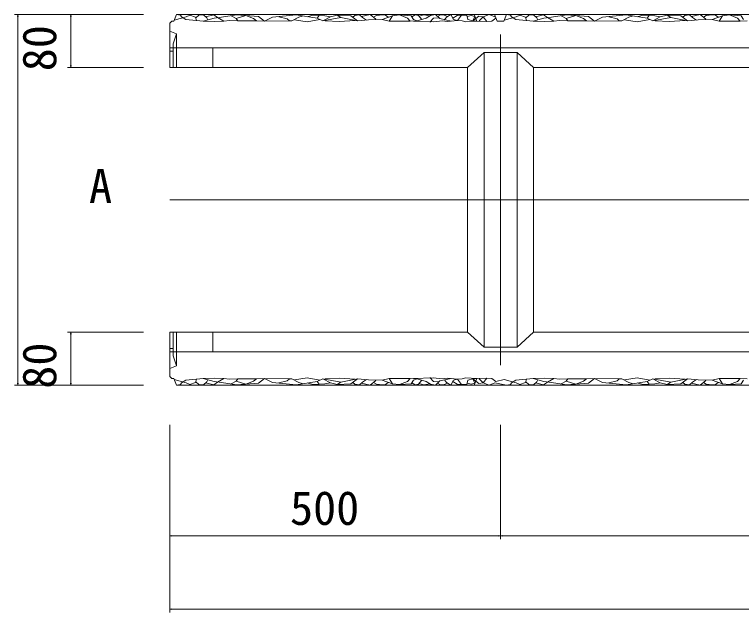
# Model space of a CAD drawing. Units: millimetres on the paper. Extents: x -5 to 836, y 1 to 595.
# Drawn here: x 82.3 to 137.3, y 470.2 to 515.4 of the extents above; entities that cross this region are included whole.
import ezdxf
from ezdxf.enums import TextEntityAlignment as Align

# ---------------------------------------------------------------- set-up
doc = ezdxf.new("R2010")
doc.units = ezdxf.units.MM
doc.linetypes.add('USER1', pattern=[200, 125, -25, 25, -25])
doc.linetypes.add('USER2', pattern=[75, 50, -25])
for name, color, linetype, lineweight in [('0_2', 7, 'Continuous', 18), ('D-STR-DIM（寸法）', 7, 'Continuous', 18), ('D-STR-STRn（構造物）', 7, 'Continuous', 18), ('D-STR-TXT（文字）', 7, 'Continuous', 18), ('D-STR（構造物外形線）', 1, 'Continuous', 18), ('線', 7, 'USER2', 18)]:
    doc.layers.add(name, color=color, linetype=linetype, lineweight=lineweight)
doc.styles.add('ＭＳ ゴシック', font='')
doc.styles.get('ＭＳ ゴシック').set_extended_font_data('MS Gothic')

msp = doc.modelspace()

# ---------------------------------------------------------------- linework, layer by layer
at = {"layer": '0_2'}
for p, q in [((82.511, 515.221), (82.536, 515.371)), ((82.536, 515.371), (82.561, 515.221)), ((86.511, 515.221), (86.536, 515.371)), ((86.536, 515.371), (86.561, 515.221)), ((86.536, 511.371), (86.511, 511.521)), ((86.561, 511.521), (86.536, 511.371)), ((86.511, 491.221), (86.536, 491.371)), ((86.536, 491.371), (86.561, 491.221)), ((82.536, 487.371), (82.511, 487.521)), ((82.561, 487.521), (82.536, 487.371)), ((86.536, 487.371), (86.511, 487.521)), ((86.561, 487.521), (86.536, 487.371)), ((94.036, 475.973), (94.186, 475.998)), ((94.186, 475.948), (94.036, 475.973)), ((118.886, 475.998), (119.036, 475.973)), ((119.036, 475.973), (118.886, 475.948)), ((119.036, 475.973), (119.186, 475.998)), ((119.186, 475.948), (119.036, 475.973)), ((94.036, 470.425), (94.186, 470.45)), ((94.186, 470.4), (94.036, 470.425))]:
    msp.add_line(p, q, dxfattribs=at)
at = {"layer": '0_2', "color": 9}
for p, q in [((82.536, 515.371), (82.536, 515.351)), ((86.536, 515.371), (86.536, 515.351)), ((86.536, 511.371), (86.536, 511.391)), ((86.536, 491.371), (86.536, 491.351)), ((82.536, 487.371), (82.536, 487.391)), ((86.536, 487.371), (86.536, 487.391)), ((94.036, 475.973), (94.056, 475.973)), ((119.036, 475.973), (119.016, 475.973)), ((119.036, 475.973), (119.056, 475.973)), ((94.036, 470.425), (94.056, 470.425))]:
    msp.add_line(p, q, dxfattribs=at)
at = {"layer": 'D-STR-DIM（寸法）'}
for p, q in [((92.036, 515.371), (82.286, 515.371)), ((82.536, 515.351), (82.536, 487.391)), ((92.036, 515.371), (86.286, 515.371)), ((86.536, 515.351), (86.536, 511.391)), ((92.036, 511.371), (86.286, 511.371)), ((92.036, 491.371), (86.286, 491.371)), ((86.536, 491.351), (86.536, 487.391)), ((92.036, 487.371), (82.286, 487.371)), ((92.036, 487.371), (86.286, 487.371)), ((94.036, 484.371), (94.036, 475.723)), ((94.036, 484.371), (94.036, 470.175)), ((119.036, 484.371), (119.036, 475.723)), ((119.036, 484.371), (119.036, 475.723)), ((94.056, 475.973), (119.016, 475.973)), ((119.056, 475.973), (169.016, 475.973)), ((94.056, 470.425), (194.016, 470.425))]:
    msp.add_line(p, q, dxfattribs=at)
at = {"layer": 'D-STR-STRn（構造物）'}
for p, q in [((94.367, 514.947), (95.255, 515.211)), ((94.536, 515.371), (94.832, 515.337)), ((94.832, 515.337), (94.913, 515.21)), ((94.913, 515.21), (95.249, 515.013)), ((95.255, 515.211), (95.546, 515.333)), ((95.546, 515.333), (95.981, 515.188)), ((95.981, 515.188), (96.056, 514.938)), ((96.004, 515.118), (96.224, 515.333)), ((96.224, 515.333), (96.567, 515.356)), ((96.548, 514.885), (97.371, 515.094)), ((96.567, 515.356), (96.834, 515.136)), ((96.735, 515.217), (97.344, 515.356)), ((96.834, 515.136), (96.909, 514.991)), ((97.344, 515.356), (97.64, 515.153)), ((97.371, 515.094), (97.939, 515.175)), ((97.64, 515.153), (98.106, 514.871)), ((97.939, 515.175), (99.063, 515.361)), ((98.679, 515.281), (99.049, 515.073)), ((99.049, 515.073), (99.773, 515.304)), ((99.049, 515.073), (99.18, 514.896)), ((99.063, 515.361), (100.744, 515.233)), ((99.773, 515.304), (100.365, 515.088)), ((100.365, 515.088), (100.581, 514.896)), ((100.744, 515.233), (101.195, 514.878)), ((101.195, 514.878), (101.784, 515.178)), ((101.784, 515.178), (103.593, 515.351)), ((102.276, 515.209), (102.909, 515.063)), ((102.909, 515.063), (103.068, 514.892)), ((103.265, 514.905), (103.78, 515.182)), ((103.593, 515.351), (105.165, 515.105)), ((103.78, 515.182), (104.044, 515.248)), ((104.426, 515.195), (104.835, 515.34)), ((104.835, 515.34), (105.324, 515.301)), ((105.324, 515.301), (105.165, 515.105)), ((105.165, 515.105), (105.593, 514.896)), ((105.759, 515.288), (105.324, 515.301)), ((105.593, 514.896), (106.167, 515.202)), ((105.593, 514.896), (106.959, 515.156)), ((106.167, 515.202), (105.759, 515.288)), ((106.167, 515.202), (106.687, 515.342)), ((106.687, 515.342), (107.711, 515.272)), ((106.959, 515.156), (106.687, 515.342)), ((106.959, 515.156), (108.217, 514.9)), ((107.711, 515.272), (108.217, 514.9)), ((107.867, 515.191), (108.022, 515.314)), ((108.022, 515.314), (108.372, 515.359)), ((108.372, 515.359), (108.592, 515.152)), ((108.514, 515.236), (109.174, 515.379)), ((108.592, 515.152), (108.909, 514.958)), ((109.174, 515.379), (109.615, 515.029)), ((109.433, 515.185), (109.647, 515.314)), ((109.647, 515.314), (110.126, 515.353)), ((110.084, 515.015), (110.875, 515.292)), ((110.126, 515.353), (110.346, 515.34)), ((110.346, 515.34), (110.547, 515.178)), ((110.608, 514.876), (110.875, 515.292)), ((110.875, 515.292), (111.403, 515.345)), ((111.403, 515.345), (112.274, 515.292)), ((112.011, 515.102), (111.403, 515.345)), ((112.212, 514.87), (112.011, 515.102)), ((112.274, 515.292), (112.458, 515.002)), ((112.333, 515.218), (112.575, 515.358)), ((112.575, 515.358), (112.834, 515.317)), ((112.735, 514.91), (113.408, 515.094)), ((112.834, 515.317), (113.049, 515.021)), ((112.875, 515.253), (113.227, 515.362)), ((113.227, 515.362), (113.691, 515.27)), ((113.408, 515.094), (113.751, 515.305)), ((113.688, 514.807), (113.971, 515.109)), ((113.751, 515.305), (114.121, 515.371)), ((113.971, 515.109), (114.35, 515.138)), ((114.121, 515.371), (114.437, 515.068)), ((114.272, 515.228), (114.498, 515.353)), ((114.437, 515.068), (115.312, 514.88)), ((114.498, 515.353), (114.728, 515.368)), ((114.728, 515.368), (115.026, 515.234)), ((114.807, 514.989), (114.939, 515.187)), ((114.939, 515.187), (115.286, 515.371)), ((115.286, 515.371), (115.477, 515.014)), ((115.433, 515.111), (115.768, 515.304)), ((115.768, 515.304), (116.094, 515.322)), ((115.927, 515.128), (115.777, 514.917)), ((116.094, 515.322), (115.927, 515.128)), ((116.481, 515.34), (116.094, 515.322)), ((116.569, 515.014), (116.481, 515.34)), ((116.514, 515.221), (116.816, 515.304)), ((116.816, 515.304), (117.096, 515.221)), ((117.407, 515.245), (116.948, 514.908)), ((117.096, 515.221), (116.948, 514.908)), ((117.236, 514.871), (117.036, 515.371)), ((117.728, 515.216), (117.407, 515.245)), ((117.728, 515.216), (117.416, 514.895)), ((118.166, 515.372), (117.728, 515.216)), ((118, 514.856), (117.728, 515.216)), ((118.594, 515.197), (118.166, 515.372)), ((118.672, 515.109), (118.38, 514.875)), ((119.317, 514.947), (120.205, 515.211)), ((119.486, 515.371), (119.782, 515.337)), ((119.782, 515.337), (119.863, 515.21)), ((119.863, 515.21), (120.199, 515.013)), ((120.205, 515.211), (120.496, 515.333)), ((120.496, 515.333), (120.931, 515.188)), ((120.931, 515.188), (121.006, 514.938)), ((120.954, 515.118), (121.174, 515.333)), ((121.174, 515.333), (121.517, 515.356)), ((121.498, 514.885), (122.321, 515.094)), ((121.517, 515.356), (121.784, 515.136)), ((121.685, 515.217), (122.294, 515.356)), ((121.784, 515.136), (121.859, 514.991)), ((122.294, 515.356), (122.59, 515.153)), ((122.321, 515.094), (122.889, 515.175)), ((122.59, 515.153), (123.056, 514.871)), ((122.889, 515.175), (124.013, 515.361)), ((123.629, 515.281), (123.999, 515.073)), ((123.999, 515.073), (124.723, 515.304)), ((123.999, 515.073), (124.13, 514.896)), ((124.013, 515.361), (125.694, 515.233)), ((124.723, 515.304), (125.315, 515.088)), ((125.315, 515.088), (125.531, 514.896)), ((125.694, 515.233), (126.145, 514.878)), ((126.145, 514.878), (126.734, 515.178)), ((126.734, 515.178), (128.543, 515.351)), ((127.226, 515.209), (127.859, 515.063)), ((127.859, 515.063), (128.018, 514.892)), ((128.215, 514.905), (128.73, 515.182)), ((128.543, 515.351), (130.115, 515.105)), ((128.73, 515.182), (128.994, 515.248)), ((129.376, 515.195), (129.785, 515.34)), ((129.785, 515.34), (130.274, 515.301)), ((130.274, 515.301), (130.115, 515.105)), ((130.115, 515.105), (130.543, 514.896)), ((130.709, 515.288), (130.274, 515.301)), ((130.543, 514.896), (131.117, 515.202)), ((130.543, 514.896), (131.909, 515.156)), ((131.117, 515.202), (130.709, 515.288)), ((131.117, 515.202), (131.637, 515.342)), ((131.909, 515.156), (131.637, 515.342)), ((131.637, 515.342), (132.661, 515.272)), ((131.909, 515.156), (133.167, 514.9)), ((132.661, 515.272), (133.167, 514.9)), ((132.817, 515.191), (132.972, 515.314)), ((132.972, 515.314), (133.322, 515.359)), ((133.322, 515.359), (133.542, 515.152)), ((133.464, 515.236), (134.124, 515.379)), ((133.542, 515.152), (133.859, 514.958)), ((134.124, 515.379), (134.565, 515.029)), ((134.383, 515.185), (134.597, 515.314)), ((134.597, 515.314), (135.076, 515.353)), ((135.034, 515.015), (135.825, 515.292)), ((135.076, 515.353), (135.296, 515.34)), ((135.296, 515.34), (135.497, 515.178)), ((135.558, 514.876), (135.825, 515.292)), ((135.825, 515.292), (136.353, 515.345)), ((136.353, 515.345), (137.224, 515.292)), ((136.961, 515.102), (136.353, 515.345)), ((137.162, 514.87), (136.961, 515.102)), ((137.224, 515.292), (137.408, 515.002)), ((95.249, 515.013), (96.548, 514.885)), ((96.548, 514.885), (97.422, 514.855)), ((97.422, 514.855), (98.106, 514.871)), ((98.106, 514.871), (98.553, 514.936)), ((98.553, 514.936), (99.18, 514.896)), ((99.18, 514.896), (100.581, 514.896)), ((100.581, 514.896), (101.195, 514.878)), ((101.195, 514.878), (103.068, 514.892)), ((103.068, 514.892), (103.265, 514.905)), ((103.458, 514.975), (104.415, 514.834)), ((104.415, 514.834), (105.363, 515.001)), ((105.785, 514.913), (106.856, 514.861)), ((106.856, 514.861), (108.016, 514.922)), ((108.217, 514.9), (109.041, 514.989)), ((109.041, 514.989), (110.084, 515.015)), ((110.084, 515.015), (110.608, 514.876)), ((110.608, 514.876), (112.212, 514.87)), ((112.212, 514.87), (112.735, 514.91)), ((113.932, 514.837), (112.443, 514.875)), ((112.458, 515.002), (112.735, 514.91)), ((114.642, 514.905), (113.932, 514.837)), ((115.002, 514.856), (114.642, 514.905)), ((115.777, 514.917), (115.002, 514.856)), ((115.477, 515.014), (115.777, 514.917)), ((116.131, 514.905), (115.777, 514.917)), ((116.423, 514.837), (116.131, 514.905)), ((117.236, 514.871), (116.423, 514.837)), ((116.948, 514.908), (116.569, 515.014)), ((116.948, 514.908), (117.236, 514.871)), ((117.236, 514.871), (118, 514.856)), ((118.38, 514.875), (118, 514.856)), ((120.199, 515.013), (121.498, 514.885)), ((121.498, 514.885), (122.372, 514.855)), ((122.372, 514.855), (123.056, 514.871)), ((123.056, 514.871), (123.503, 514.936)), ((123.503, 514.936), (124.13, 514.896)), ((124.13, 514.896), (125.531, 514.896)), ((125.531, 514.896), (126.145, 514.878)), ((126.145, 514.878), (128.018, 514.892)), ((128.018, 514.892), (128.215, 514.905)), ((128.408, 514.975), (129.365, 514.834)), ((129.365, 514.834), (130.313, 515.001)), ((130.735, 514.913), (131.806, 514.861)), ((131.806, 514.861), (132.966, 514.922)), ((133.167, 514.9), (133.991, 514.989)), ((133.991, 514.989), (135.034, 515.015)), ((135.034, 515.015), (135.558, 514.876)), ((135.558, 514.876), (137.162, 514.87)), ((137.162, 514.87), (137.685, 514.91)), ((94.036, 514.121), (94.536, 513.921)), ((94.536, 513.921), (94.286, 513.171)), ((94.536, 513.921), (94.536, 511.371)), ((94.286, 513.171), (94.286, 512.621)), ((97.286, 512.871), (97.286, 511.371))]:
    msp.add_line(p, q, dxfattribs=at)
at = {"layer": 'D-STR-STRn（構造物）', "linetype": 'USER1'}
for p, q in [((119.036, 513.871), (119.036, 488.871)), ((94.036, 501.371), (194.036, 501.371))]:
    msp.add_line(p, q, dxfattribs=at)
at = {"layer": 'D-STR（構造物外形線）'}
for p, q in [((94.336, 514.871), (94.536, 515.371)), ((193.536, 515.371), (94.536, 515.371)), ((118.786, 514.871), (118.586, 515.371)), ((119.286, 514.871), (119.486, 515.371)), ((94.186, 514.871), (94.036, 514.721)), ((94.036, 514.721), (94.036, 511.371)), ((94.336, 514.871), (94.186, 514.871)), ((119.286, 514.871), (118.786, 514.871)), ((193.786, 512.871), (94.036, 512.871)), ((94.286, 512.621), (94.036, 512.621)), ((94.286, 512.621), (94.286, 511.371)), ((116.536, 511.371), (117.786, 512.514)), ((117.786, 512.514), (117.786, 490.228)), ((120.286, 512.514), (117.786, 512.514)), ((120.286, 512.514), (120.286, 490.228)), ((121.536, 511.371), (120.286, 512.514)), ((116.536, 511.371), (94.036, 511.371)), ((116.536, 511.371), (116.536, 491.371)), ((166.536, 511.371), (121.536, 511.371)), ((121.536, 511.371), (121.536, 491.371)), ((116.536, 491.371), (94.036, 491.371)), ((94.036, 488.021), (94.036, 491.371)), ((94.286, 490.121), (94.286, 491.371)), ((116.536, 491.371), (117.786, 490.228)), ((121.536, 491.371), (120.286, 490.228)), ((166.536, 491.371), (121.536, 491.371)), ((94.286, 490.121), (94.036, 490.121)), ((193.786, 489.871), (94.036, 489.871)), ((120.286, 490.228), (117.786, 490.228)), ((94.186, 487.871), (94.036, 488.021)), ((94.336, 487.871), (94.186, 487.871)), ((94.336, 487.871), (94.536, 487.371)), ((193.536, 487.371), (94.536, 487.371))]:
    msp.add_line(p, q, dxfattribs=at)
at = {"layer": '線'}
for p, q in [((94.536, 488.821), (94.536, 491.371)), ((94.286, 489.571), (94.286, 490.121)), ((94.536, 488.821), (94.286, 489.571)), ((94.036, 488.621), (94.536, 488.821)), ((94.367, 487.794), (95.255, 487.53)), ((94.913, 487.532), (95.249, 487.729)), ((95.249, 487.729), (96.548, 487.856)), ((95.981, 487.553), (96.056, 487.803)), ((96.004, 487.623), (96.224, 487.408)), ((96.548, 487.856), (97.422, 487.887)), ((96.548, 487.856), (97.371, 487.648)), ((96.567, 487.385), (96.834, 487.606)), ((96.834, 487.606), (96.909, 487.751)), ((97.344, 487.385), (97.64, 487.588)), ((97.371, 487.648), (97.939, 487.566)), ((97.422, 487.887), (98.106, 487.871)), ((97.64, 487.588), (98.106, 487.871)), ((97.939, 487.566), (99.063, 487.381)), ((98.106, 487.871), (98.553, 487.805)), ((98.553, 487.805), (99.18, 487.846)), ((98.679, 487.461), (99.049, 487.669)), ((99.049, 487.669), (99.18, 487.846)), ((99.049, 487.669), (99.773, 487.438)), ((99.18, 487.846), (100.581, 487.846)), ((99.773, 487.438), (100.365, 487.653)), ((100.365, 487.653), (100.581, 487.846)), ((100.581, 487.846), (101.195, 487.864)), ((100.744, 487.508), (101.195, 487.864)), ((101.195, 487.864), (103.068, 487.85)), ((101.195, 487.864), (101.784, 487.563)), ((101.784, 487.563), (103.593, 487.391)), ((102.276, 487.533), (102.909, 487.678)), ((102.909, 487.678), (103.068, 487.85)), ((103.068, 487.85), (103.265, 487.836)), ((103.265, 487.836), (103.78, 487.559)), ((103.458, 487.767), (104.415, 487.907)), ((103.593, 487.391), (105.165, 487.636)), ((104.415, 487.907), (105.363, 487.74)), ((105.165, 487.636), (105.593, 487.845)), ((105.324, 487.441), (105.165, 487.636)), ((105.593, 487.845), (106.959, 487.586)), ((105.593, 487.845), (106.167, 487.539)), ((105.785, 487.828), (106.856, 487.881)), ((106.959, 487.586), (106.687, 487.399)), ((106.856, 487.881), (108.016, 487.819)), ((106.959, 487.586), (108.217, 487.841)), ((107.711, 487.469), (108.217, 487.841)), ((108.217, 487.841), (109.041, 487.753)), ((108.372, 487.382), (108.592, 487.589)), ((108.592, 487.589), (108.909, 487.783)), ((109.041, 487.753), (110.084, 487.726)), ((109.174, 487.363), (109.615, 487.712)), ((110.084, 487.726), (110.608, 487.865)), ((110.084, 487.726), (110.875, 487.449)), ((110.346, 487.401), (110.547, 487.563)), ((110.608, 487.865), (112.212, 487.871)), ((110.608, 487.865), (110.875, 487.449)), ((112.011, 487.639), (111.403, 487.397)), ((112.212, 487.871), (112.011, 487.639)), ((112.212, 487.871), (112.735, 487.832)), ((112.274, 487.449), (112.458, 487.74)), ((113.932, 487.905), (112.443, 487.866)), ((112.458, 487.74), (112.735, 487.832)), ((112.735, 487.832), (113.408, 487.647)), ((112.834, 487.424), (113.049, 487.721)), ((113.408, 487.647), (113.751, 487.436)), ((113.688, 487.934), (113.971, 487.632)), ((114.642, 487.837), (113.932, 487.905)), ((113.971, 487.632), (114.35, 487.603)), ((114.121, 487.37), (114.437, 487.674)), ((114.437, 487.674), (115.312, 487.861)), ((115.002, 487.885), (114.642, 487.837)), ((114.807, 487.753), (114.939, 487.555)), ((115.777, 487.825), (115.002, 487.885)), ((115.286, 487.371), (115.477, 487.728)), ((115.433, 487.631), (115.768, 487.437)), ((115.477, 487.728), (115.777, 487.825)), ((116.131, 487.837), (115.777, 487.825)), ((115.927, 487.613), (115.777, 487.825)), ((116.094, 487.419), (115.927, 487.613)), ((116.423, 487.905), (116.131, 487.837)), ((117.236, 487.871), (116.423, 487.905)), ((116.569, 487.728), (116.481, 487.402)), ((116.948, 487.833), (116.569, 487.728)), ((116.948, 487.833), (117.236, 487.871)), ((117.096, 487.521), (116.948, 487.833)), ((117.407, 487.496), (116.948, 487.833)), ((117.236, 487.871), (117.036, 487.371)), ((117.236, 487.871), (118, 487.885)), ((117.728, 487.525), (117.416, 487.846)), ((118, 487.885), (117.728, 487.525)), ((118.38, 487.866), (118, 487.885)), ((118.672, 487.632), (118.38, 487.866)), ((118.672, 487.632), (119.317, 487.794)), ((119.317, 487.794), (120.205, 487.53)), ((119.863, 487.532), (120.199, 487.729)), ((120.199, 487.729), (121.498, 487.856)), ((120.931, 487.553), (121.006, 487.803)), ((120.954, 487.623), (121.174, 487.408)), ((121.498, 487.856), (122.372, 487.887)), ((121.498, 487.856), (122.321, 487.648)), ((121.517, 487.385), (121.784, 487.606)), ((121.784, 487.606), (121.859, 487.751)), ((122.294, 487.385), (122.59, 487.588)), ((122.321, 487.648), (122.889, 487.566)), ((122.372, 487.887), (123.056, 487.871)), ((122.59, 487.588), (123.056, 487.871)), ((122.889, 487.566), (124.013, 487.381)), ((123.056, 487.871), (123.503, 487.805)), ((123.503, 487.805), (124.13, 487.846)), ((123.629, 487.461), (123.999, 487.669)), ((123.999, 487.669), (124.13, 487.846)), ((123.999, 487.669), (124.723, 487.438)), ((124.13, 487.846), (125.531, 487.846)), ((124.723, 487.438), (125.315, 487.653)), ((125.315, 487.653), (125.531, 487.846)), ((125.531, 487.846), (126.145, 487.864)), ((125.694, 487.508), (126.145, 487.864)), ((126.145, 487.864), (128.018, 487.85)), ((126.145, 487.864), (126.734, 487.563)), ((126.734, 487.563), (128.543, 487.391)), ((127.226, 487.533), (127.859, 487.678)), ((127.859, 487.678), (128.018, 487.85)), ((128.018, 487.85), (128.215, 487.836)), ((128.215, 487.836), (128.73, 487.559)), ((128.408, 487.767), (129.365, 487.907)), ((128.543, 487.391), (130.115, 487.636)), ((129.365, 487.907), (130.313, 487.74)), ((130.115, 487.636), (130.543, 487.845)), ((130.274, 487.441), (130.115, 487.636)), ((130.543, 487.845), (131.117, 487.539)), ((130.543, 487.845), (131.909, 487.586)), ((130.735, 487.828), (131.806, 487.881)), ((131.909, 487.586), (131.637, 487.399)), ((131.806, 487.881), (132.966, 487.819)), ((131.909, 487.586), (133.167, 487.841)), ((132.661, 487.469), (133.167, 487.841)), ((133.167, 487.841), (133.991, 487.753)), ((133.322, 487.382), (133.542, 487.589)), ((133.542, 487.589), (133.859, 487.783)), ((133.991, 487.753), (135.034, 487.726)), ((134.124, 487.363), (134.565, 487.712)), ((135.034, 487.726), (135.558, 487.865)), ((135.034, 487.726), (135.825, 487.449)), ((135.296, 487.401), (135.497, 487.563)), ((135.558, 487.865), (137.162, 487.871)), ((135.558, 487.865), (135.825, 487.449)), ((136.961, 487.639), (136.353, 487.397)), ((137.162, 487.871), (136.961, 487.639)), ((137.162, 487.871), (137.685, 487.832)), ((137.224, 487.449), (137.408, 487.74)), ((94.536, 487.371), (94.832, 487.404)), ((94.832, 487.404), (94.913, 487.532)), ((95.255, 487.53), (95.546, 487.408)), ((95.546, 487.408), (95.981, 487.553)), ((96.224, 487.408), (96.567, 487.385)), ((96.735, 487.524), (97.344, 487.385)), ((99.063, 487.381), (100.744, 487.508)), ((103.78, 487.559), (104.044, 487.493)), ((104.426, 487.546), (104.835, 487.401)), ((104.835, 487.401), (105.324, 487.441)), ((105.759, 487.454), (105.324, 487.441)), ((106.167, 487.539), (105.759, 487.454)), ((106.167, 487.539), (106.687, 487.399)), ((106.687, 487.399), (107.711, 487.469)), ((107.867, 487.55), (108.022, 487.427)), ((108.022, 487.427), (108.372, 487.382)), ((108.514, 487.505), (109.174, 487.363)), ((109.433, 487.557), (109.647, 487.427)), ((109.647, 487.427), (110.126, 487.389)), ((110.126, 487.389), (110.346, 487.401)), ((110.875, 487.449), (111.403, 487.397)), ((111.403, 487.397), (112.274, 487.449)), ((112.333, 487.523), (112.575, 487.383)), ((112.575, 487.383), (112.834, 487.424)), ((112.875, 487.489), (113.227, 487.38)), ((113.227, 487.38), (113.691, 487.472)), ((113.751, 487.436), (114.121, 487.37)), ((114.272, 487.513), (114.498, 487.388)), ((114.498, 487.388), (114.728, 487.373)), ((114.728, 487.373), (115.026, 487.507)), ((114.939, 487.555), (115.286, 487.371)), ((115.768, 487.437), (116.094, 487.419)), ((116.481, 487.402), (116.094, 487.419)), ((116.514, 487.521), (116.816, 487.437)), ((116.816, 487.437), (117.096, 487.521)), ((117.728, 487.525), (117.407, 487.496)), ((118.166, 487.37), (117.728, 487.525)), ((118.594, 487.545), (118.166, 487.37)), ((119.486, 487.371), (118.594, 487.545)), ((119.486, 487.371), (119.782, 487.404)), ((119.782, 487.404), (119.863, 487.532)), ((120.205, 487.53), (120.496, 487.408)), ((120.496, 487.408), (120.931, 487.553)), ((121.174, 487.408), (121.517, 487.385)), ((121.685, 487.524), (122.294, 487.385)), ((124.013, 487.381), (125.694, 487.508)), ((128.73, 487.559), (128.994, 487.493)), ((129.376, 487.546), (129.785, 487.401)), ((129.785, 487.401), (130.274, 487.441)), ((130.709, 487.454), (130.274, 487.441)), ((131.117, 487.539), (130.709, 487.454)), ((131.117, 487.539), (131.637, 487.399)), ((131.637, 487.399), (132.661, 487.469)), ((132.817, 487.55), (132.972, 487.427)), ((132.972, 487.427), (133.322, 487.382)), ((133.464, 487.505), (134.124, 487.363)), ((134.383, 487.557), (134.597, 487.427)), ((134.597, 487.427), (135.076, 487.389)), ((135.076, 487.389), (135.296, 487.401)), ((135.825, 487.449), (136.353, 487.397)), ((136.353, 487.397), (137.224, 487.449))]:
    msp.add_line(p, q, dxfattribs=at)
at = {"layer": '線', "linetype": 'USER1'}
msp.add_line((97.286, 489.871), (97.286, 491.371), dxfattribs=at)

# ---------------------------------------------------------------- texts
at = {"layer": 'D-STR-STRn（構造物）', "style": 'ＭＳ ゴシック'}
for p in [(86.211, 511.088), (86.211, 487.088)]:
    msp.add_text('80', height=2.566, rotation=90, dxfattribs=at).set_placement(p, align=Align.BOTTOM_LEFT)
msp.add_text('500', height=2.566, dxfattribs=at).set_placement((103.116, 476.023), align=Align.BOTTOM_LEFT)
at = {"layer": 'D-STR-TXT（文字）', "style": 'ＭＳ ゴシック'}
msp.add_text('A', height=2.566, dxfattribs=at).set_placement((87.917, 500.371), align=Align.BOTTOM_LEFT)

doc.saveas('drawing.dxf')
